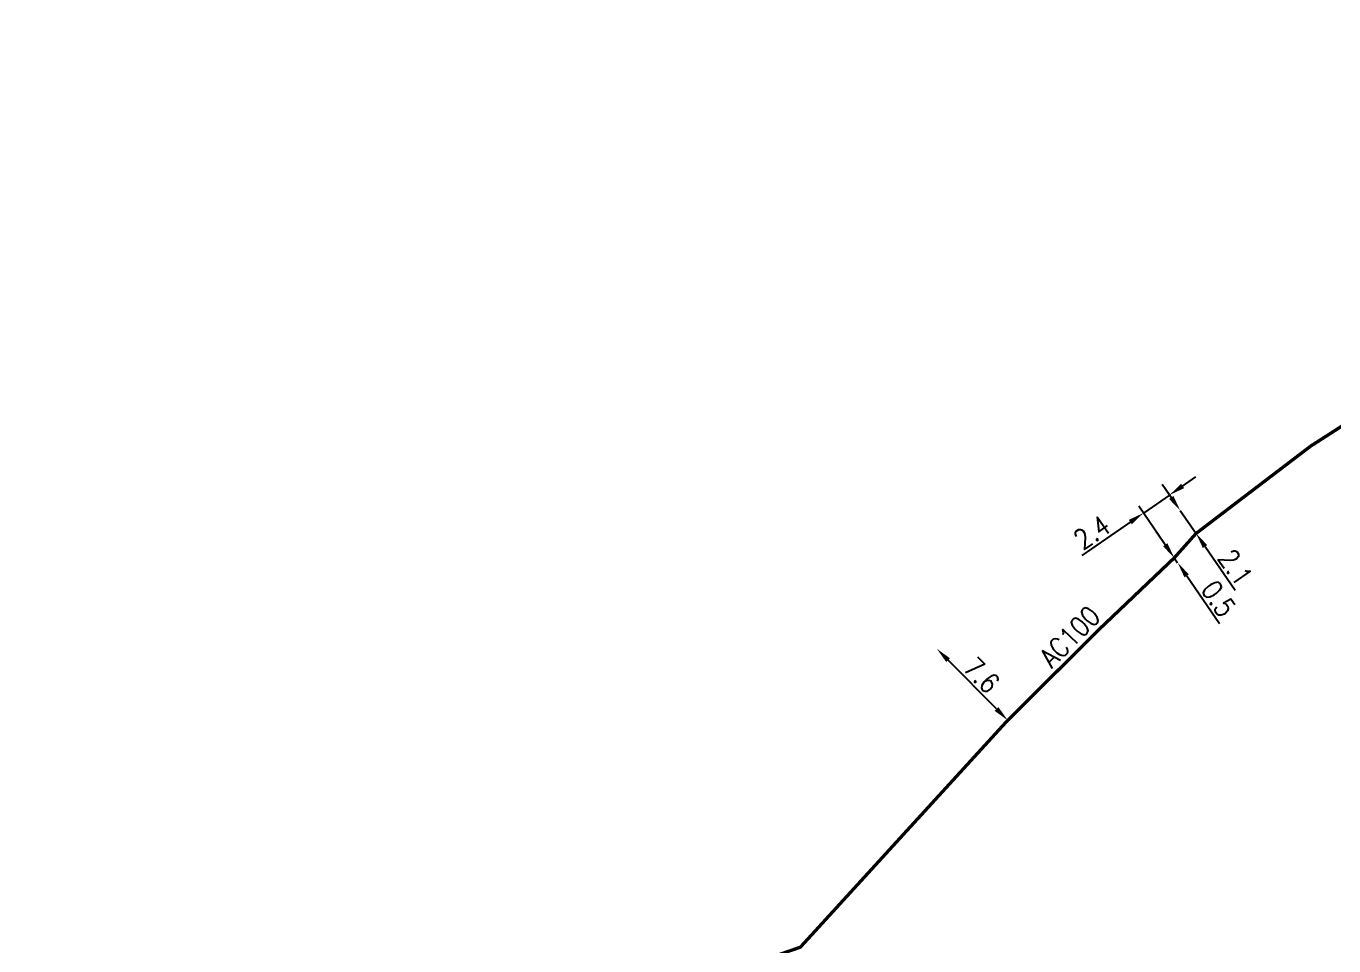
# Model space of a CAD drawing. Header units: millimetres. Extents: x 107999 to 109004, y 120010 to 121005.
# Drawn here: x 108685.3 to 108784.1, y 120782.9 to 120852.4 of the extents above; entities that cross this region are included whole.
import ezdxf

# ---------------------------------------------------------------- set-up
doc = ezdxf.new("R2010")
doc.units = ezdxf.units.MM
doc.header["$PDMODE"] = 34
doc.linetypes.add('L_25_AP', pattern=[2000, 1000, 1000])
doc.layers.get('Defpoints').update_dxf_attribs({"linetype": 'CONTINUOUS'})
doc.layers.add('L_150', color=1, linetype='CONTINUOUS')
doc.styles.get("Standard").update_dxf_attribs({"font": 'romans.shx', "width": 0.85})
doc.dimstyles.get("Standard").update_dxf_attribs({"dimtxt": 1.5, "dimasz": 1.2, "dimexe": 0.625, "dimexo": 0.625, "dimgap": 0.25, "dimtad": 1, "dimdec": 1, "dimzin": 0, "dimdsep": 46, "dimtxsty": 'Standard', "dimcen": -0.5, "dimadec": 0, "dimazin": 0, "dimtfac": 1, "dimtdec": 1, "dimtmove": 0, "dimatfit": 3, "dimfxl": 0, "dimtolj": 1, "dimtzin": 0, "dimarcsym": 0})

# ---------------------------------------------------------------- blocks, each defined once
blk = doc.blocks.new('*D486')
at = {"layer": 'Defpoints', "color": 0, "linetype": 'Continuous', "transparency": 16777216}
for p in [(108772.478, 120815.775), (108772.478, 120815.775), (108773.67, 120814.045)]:
    blk.add_point(p, dxfattribs=at)
at = {"layer": 'L_150', "color": 0, "linetype": 'Continuous', "lineweight": -2, "transparency": 16777216}
for p, q in [((108771.798, 120816.763), (108771.117, 120817.751)), ((108772.478, 120815.775), (108773.67, 120814.045)), ((108774.351, 120813.057), (108776.624, 120809.757))]:
    blk.add_line(p, q, dxfattribs=at)
at = {"layer": 'L_150', "color": 0, "linetype": 'Continuous', "transparency": 16777216}
for points in [[(108771.962, 120816.876), (108771.633, 120816.649), (108772.478, 120815.775)], [(108774.515, 120813.171), (108774.186, 120812.944), (108773.67, 120814.045)]]:
    blk.add_solid(points, dxfattribs=at)
at = {"layer": 'L_150', "color": 0, "linetype": 'Continuous', "transparency": 16777216, "insert": (108776.651, 120811.481), "char_height": 1.5, "attachment_point": 5, "rotation": 304.56757}
blk.add_mtext('\\A1;2.1', dxfattribs=at)
blk = doc.blocks.new('*D487')
at = {"layer": 'Defpoints', "color": 0, "linetype": 'Continuous', "transparency": 16777216}
for p in [(108771.669, 120816.949), (108772.478, 120815.775), (108772.026, 120812.202)]:
    blk.add_point(p, dxfattribs=at)
at = {"layer": 'L_150', "color": 0, "linetype": 'Continuous', "lineweight": -2, "transparency": 16777216}
for p, q in [((108772.657, 120817.63), (108773.645, 120818.311)), ((108771.669, 120816.949), (108769.693, 120815.588)), ((108772.124, 120816.289), (108771.314, 120817.464)), ((108771.671, 120812.716), (108769.338, 120816.102)), ((108768.705, 120814.907), (108765.055, 120812.392))]:
    blk.add_line(p, q, dxfattribs=at)
at = {"layer": 'L_150', "color": 0, "linetype": 'Continuous', "transparency": 16777216}
for points in [[(108772.544, 120817.795), (108772.771, 120817.466), (108771.669, 120816.949)], [(108768.591, 120815.071), (108768.818, 120814.742), (108769.693, 120815.588)]]:
    blk.add_solid(points, dxfattribs=at)
at = {"layer": 'L_150', "color": 0, "linetype": 'Continuous', "transparency": 16777216, "insert": (108765.818, 120814.132), "char_height": 1.5, "attachment_point": 5, "rotation": 34.56757}
blk.add_mtext('\\A1;2.4', dxfattribs=at)
blk = doc.blocks.new('*D488')
at = {"layer": 'Defpoints', "color": 0, "linetype": 'Continuous', "transparency": 16777216}
for p in [(108754.098, 120805.328), (108754.098, 120805.328), (108759.449, 120799.931)]:
    blk.add_point(p, dxfattribs=at)
at = {"layer": 'L_150', "color": 0, "linetype": 'Continuous', "lineweight": -2, "transparency": 16777216}
blk.add_line((108758.604, 120800.783), (108754.943, 120804.476), dxfattribs=at)
at = {"layer": 'L_150', "color": 0, "linetype": 'Continuous', "transparency": 16777216}
for points in [[(108755.085, 120804.617), (108754.801, 120804.335), (108754.098, 120805.328)], [(108758.746, 120800.924), (108758.462, 120800.642), (108759.449, 120799.931)]]:
    blk.add_solid(points, dxfattribs=at)
at = {"layer": 'L_150', "color": 0, "linetype": 'Continuous', "transparency": 16777216, "insert": (108757.483, 120803.333), "char_height": 1.5, "attachment_point": 5, "rotation": 314.7524}
blk.add_mtext('\\A1;7.6', dxfattribs=at)
blk = doc.blocks.new('*D522')
at = {"layer": 'Defpoints', "color": 0, "linetype": 'Continuous', "transparency": 16777216}
for p in [(108772.026, 120812.202), (108772.281, 120811.831), (108772.281, 120811.831)]:
    blk.add_point(p, dxfattribs=at)
at = {"layer": 'L_150', "color": 0, "linetype": 'Continuous', "lineweight": -2, "transparency": 16777216}
for p, q in [((108771.345, 120813.19), (108770.664, 120814.178)), ((108772.026, 120812.202), (108772.281, 120811.831)), ((108772.962, 120810.843), (108775.442, 120807.243))]:
    blk.add_line(p, q, dxfattribs=at)
at = {"layer": 'L_150', "color": 0, "linetype": 'Continuous', "transparency": 16777216}
for points in [[(108771.509, 120813.303), (108771.18, 120813.076), (108772.026, 120812.202)], [(108773.126, 120810.957), (108772.797, 120810.73), (108772.281, 120811.831)]]:
    blk.add_solid(points, dxfattribs=at)
at = {"layer": 'L_150', "color": 0, "linetype": 'Continuous', "transparency": 16777216, "insert": (108775.366, 120809.117), "char_height": 1.5, "attachment_point": 5, "rotation": 304.56757}
blk.add_mtext('\\A1;0.5', dxfattribs=at)

msp = doc.modelspace()

# ---------------------------------------------------------------- linework, layer by layer
at = {"layer": 'L_150', "linetype": 'L_25_AP', "const_width": 0.25, "flags": 128}
msp.add_lwpolyline([(108845.365, 120852.247), (108844.859, 120851.602), (108840.34, 120846.163), (108835.759, 120844.462), (108834.877, 120844.125), (108822.799, 120839.471), (108792.003, 120826.85), (108782.329, 120820.645), (108773.67, 120814.045), (108772.026, 120812.202), (108766.499, 120806.938), (108759.449, 120799.931), (108743.786, 120782.786), (108742.277, 120782.264), (108737.348, 120776.77), (108713.267, 120750.302), (108692.589, 120727.572), (108690.355, 120724.953), (108685.445, 120719.506), (108685.445, 120719.506)], dxfattribs=at)

# ---------------------------------------------------------------- texts
at = {"layer": 'L_150', "linetype": 'Continuous', "width": 0.85}
msp.add_text('AC100', height=1.5, rotation=45.35965, dxfattribs=at).set_placement((108762.769, 120803.803))

# ---------------------------------------------------------------- dimensions: what is measured, and where the dimension line sits
at = {"layer": 'L_150', "linetype": 'Continuous'}
for base, p1, p2, angle, picture, middle in [((108771.669, 120816.949), (108772.026, 120812.202), (108772.478, 120815.775), 214.56757, '*D487', (108766.386, 120813.309)), ((108772.478, 120815.775), (108773.67, 120814.045), (108772.478, 120815.775), 304.56757, '*D486', (108775.828, 120810.913)), ((108772.28091, 120811.83124), (108772.02559, 120812.20179), (108772.28091, 120811.83124), 124.56757, '*D522', (108774.54232, 120808.54917)), ((108754.098, 120805.328), (108759.449, 120799.931), (108754.098, 120805.328), 314.7524, '*D488', (108756.773, 120802.629))]:
    dim = msp.add_linear_dim(base=base, p1=p1, p2=p2, angle=angle, dimstyle='Standard', dxfattribs=at)
    dim.commit()
    dim.dimension.update_dxf_attribs({"geometry": picture, "text_midpoint": middle, "dimtype": 160})

doc.saveas('drawing.dxf')
